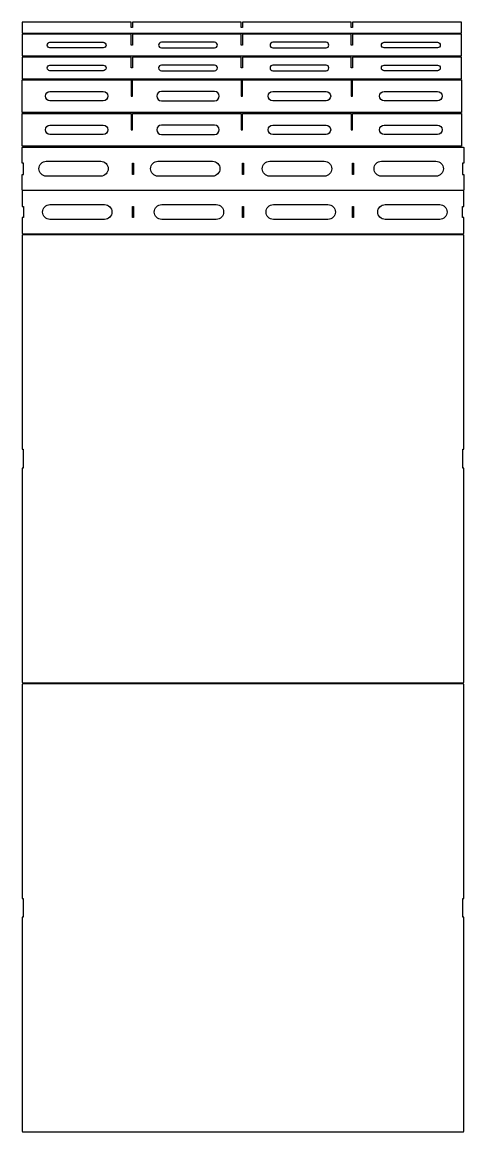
# Model space of a CAD drawing. Extents: x 8649 to 9839, y 14339 to 17326.
import ezdxf

# ---------------------------------------------------------------- set-up
doc = ezdxf.new("R2010")
doc.units = 0

# ---------------------------------------------------------------- blocks, each defined once
blk = doc.blocks.new('CommonPart', base_point=(3, 2421))
at = {"layer": '1'}
for points in [[(1191, 2537.5), (5, 2537.5, -0.414214), (3, 2539.5), (3, 2580.6), (6.2, 2580.6), (6.2, 2610.9), (3, 2610.9), (3, 2652, -0.414214), (5, 2654), (1191, 2654, -0.414214), (1193, 2652), (1193, 2610.9), (1189.8, 2610.9), (1189.8, 2580.6), (1193, 2580.6), (1193, 2539.5, -0.414214)], [(214.9, 2615.8, -1), (214.9, 2575.8), (68, 2575.8, -1), (68, 2615.8)], [(515.9, 2615.8, -1), (515.9, 2575.8), (369, 2575.8, -1), (369, 2615.8)], [(817, 2615.8, -1), (817, 2575.8), (670.1, 2575.8, -1), (670.1, 2615.8)], [(1118, 2615.8, -1), (1118, 2575.8), (971.1, 2575.8, -1), (971.1, 2615.8)], [(78, 2459.3, -1), (78, 2499.3), (224.9, 2499.3, -1), (224.9, 2459.3)], [(379, 2459.3, -1), (379, 2499.3), (525.9, 2499.3, -1), (525.9, 2459.3)], [(680.1, 2459.3, -1), (680.1, 2499.3), (827, 2499.3, -1), (827, 2459.3)], [(981.1, 2459.3, -1), (981.1, 2499.3), (1128, 2499.3, -1), (1128, 2459.3)]]:
    blk.add_lwpolyline(points, format="xyb", close=True, dxfattribs=at)
for points in [[(303.1, 2610.9), (303.1, 2580.6), (299.9, 2580.6), (299.9, 2610.9)], [(599.6, 2610.9), (599.6, 2580.6), (596.4, 2580.6), (596.4, 2610.9)], [(896.1, 2610.9), (896.1, 2580.6), (892.9, 2580.6), (892.9, 2610.9)], [(299.9, 2464.1), (299.9, 2494.4), (303.1, 2494.4), (303.1, 2464.1)], [(596.4, 2464.1), (596.4, 2494.4), (599.6, 2494.4), (599.6, 2464.1)], [(892.9, 2464.1), (892.9, 2494.4), (896.1, 2494.4), (896.1, 2464.1)]]:
    blk.add_lwpolyline(points, close=True, dxfattribs=at)
blk.add_lwpolyline([(5, 2537.5, 0.414214), (3, 2535.5), (3, 2494.4), (6.2, 2494.4), (6.2, 2464.1), (3, 2464.1), (3, 2423, 0.414214), (5, 2421), (1191, 2421, 0.414214), (1193, 2423), (1193, 2464.1), (1189.8, 2464.1), (1189.8, 2494.4), (1193, 2494.4), (1193, 2535.5, 0.414214), (1191, 2537.5)], format="xyb", dxfattribs=at)
blk = doc.blocks.new('Part845473731', base_point=(-592, -43.8))
at = {"layer": '1'}
blk.add_lwpolyline([(592, 43.8), (592, -43.8), (-592, -43.8), (-592, 43.8), (-298.5, 43.8), (-298.5, 0), (-294.5, 0), (-294.5, 43.8), (-2, 43.8), (-2, 0), (2, 0), (2, 43.8), (294.5, 43.8), (294.5, 0), (298.5, 0), (298.5, 43.8)], close=True, dxfattribs=at)
for points in [[(-373.5, 12.5, -1), (-373.5, -12.5), (-517, -12.5, -1), (-517, 12.5)], [(-73.3, 12.5), (-216.8, 12.5, 1), (-216.8, -12.5), (-73.3, -12.5, 1)], [(226.8, 12.5, -1), (226.8, -12.5), (83.3, -12.5, -1), (83.3, 12.5)], [(527, 12.5, -1), (527, -12.5), (383.5, -12.5, -1), (383.5, 12.5)]]:
    blk.add_lwpolyline(points, format="xyb", close=True, dxfattribs=at)
blk = doc.blocks.new('Part1637455571', base_point=(-592, -43.8))
at = {"layer": '1'}
blk.add_lwpolyline([(592, 43.8), (592, -43.8), (-592, -43.8), (-592, 43.8), (-298.5, 43.8), (-298.5, 0), (-294.5, 0), (-294.5, 43.8), (-2, 43.8), (-2, 0), (2, 0), (2, 43.8), (294.5, 43.8), (294.5, 0), (298.5, 0), (298.5, 43.8)], close=True, dxfattribs=at)
for points in [[(-373.5, 12.5, -1), (-373.5, -12.5), (-517, -12.5, -1), (-517, 12.5)], [(-73.3, 12.5), (-216.8, 12.5, 1), (-216.8, -12.5), (-73.3, -12.5, 1)], [(226.8, 12.5, -1), (226.8, -12.5), (83.3, -12.5, -1), (83.3, 12.5)], [(527, 12.5, -1), (527, -12.5), (383.5, -12.5, -1), (383.5, 12.5)]]:
    blk.add_lwpolyline(points, format="xyb", close=True, dxfattribs=at)
blk = doc.blocks.new('Part1953072166', base_point=(-592, -29.2))
at = {"layer": '1'}
blk.add_lwpolyline([(592, 29.2), (298.5, 29.2), (298.5, 0), (294.5, 0), (294.5, 29.2), (2, 29.2), (2, 0), (-2, 0), (-2, 29.2), (-294.5, 29.2), (-294.5, 0), (-298.5, 0), (-298.5, 29.2), (-592, 29.2), (-592, -29.2), (592, -29.2)], close=True, dxfattribs=at)
for points in [[(-373.5, 7.5, -1), (-373.5, -7.5), (-517, -7.5, -1), (-517, 7.5)], [(-73.3, 7.5), (-216.8, 7.5, 1), (-216.8, -7.5), (-73.3, -7.5, 1)], [(226.8, 7.5), (83.3, 7.5, 1), (83.3, -7.5), (226.8, -7.5, 1)], [(527, 7.5, -1), (527, -7.5), (383.5, -7.5, -1), (383.5, 7.5)]]:
    blk.add_lwpolyline(points, format="xyb", close=True, dxfattribs=at)
blk = doc.blocks.new('Part124498115', base_point=(-592, -29.2))
at = {"layer": '1'}
blk.add_lwpolyline([(592, 29.2), (298.5, 29.2), (298.5, 0), (294.5, 0), (294.5, 29.2), (2, 29.2), (2, 0), (-2, 0), (-2, 29.2), (-294.5, 29.2), (-294.5, 0), (-298.5, 0), (-298.5, 29.2), (-592, 29.2), (-592, -29.2), (592, -29.2)], close=True, dxfattribs=at)
for points in [[(-373.5, 7.5, -1), (-373.5, -7.5), (-517, -7.5, -1), (-517, 7.5)], [(-73.3, 7.5), (-216.8, 7.5, 1), (-216.8, -7.5), (-73.3, -7.5, 1)], [(226.8, 7.5), (83.3, 7.5, 1), (83.3, -7.5), (226.8, -7.5, 1)], [(527, 7.5, -1), (527, -7.5), (383.5, -7.5, -1), (383.5, 7.5)]]:
    blk.add_lwpolyline(points, format="xyb", close=True, dxfattribs=at)

msp = doc.modelspace()

# ---------------------------------------------------------------- linework, layer by layer
at = {"layer": '1'}
msp.add_lwpolyline([(9833.1, 17326.4), (9539.6, 17326.4), (9539.6, 17311.8), (9535.6, 17311.8), (9535.6, 17326.4), (9243.1, 17326.4), (9243.1, 17311.8), (9239.1, 17311.8), (9239.1, 17326.4), (8946.6, 17326.4), (8946.6, 17311.8), (8942.6, 17311.8), (8942.6, 17326.4), (8649.1, 17326.4), (8649.1, 17297.1), (9833.1, 17297.1)], close=True, dxfattribs=at)
for points in [[(9839.1, 16752.1, 0.414214), (9837.1, 16754.1), (8651.1, 16754.1, 0.414214), (8649.1, 16752.1), (8649.1, 16176.6), (8652.1, 16176.6), (8652.1, 16125.6), (8649.1, 16125.6), (8649.1, 15550.1, 0.414214), (8651.1, 15548.1), (9837.1, 15548.1, 0.414214), (9839.1, 15550.1), (9839.1, 16125.6), (9836.1, 16125.6), (9836.1, 16176.6), (9839.1, 16176.6)], [(9839.1, 15543.1, 0.414214), (9837.1, 15545.1), (8651.1, 15545.1, 0.414214), (8649.1, 15543.1), (8649.1, 14967.6), (8652.1, 14967.6), (8652.1, 14916.6), (8649.1, 14916.6), (8649.1, 14341.1, 0.414214), (8651.1, 14339.1), (9837.1, 14339.1, 0.414214), (9839.1, 14341.1), (9839.1, 14916.6), (9836.1, 14916.6), (9836.1, 14967.6), (9839.1, 14967.6)]]:
    msp.add_lwpolyline(points, format="xyb", close=True, dxfattribs=at)

# ---------------------------------------------------------------- block references
for name, p in [('Part124498115', (8649.1, 17235.6)), ('Part1953072166', (8649.1, 17174.1)), ('Part1637455571', (8649.1, 17083.6)), ('Part845473731', (8649.1, 16993.1)), ('CommonPart', (8649.1, 16757.1))]:
    msp.add_blockref(name, p, dxfattribs=at)

doc.saveas('drawing.dxf')
